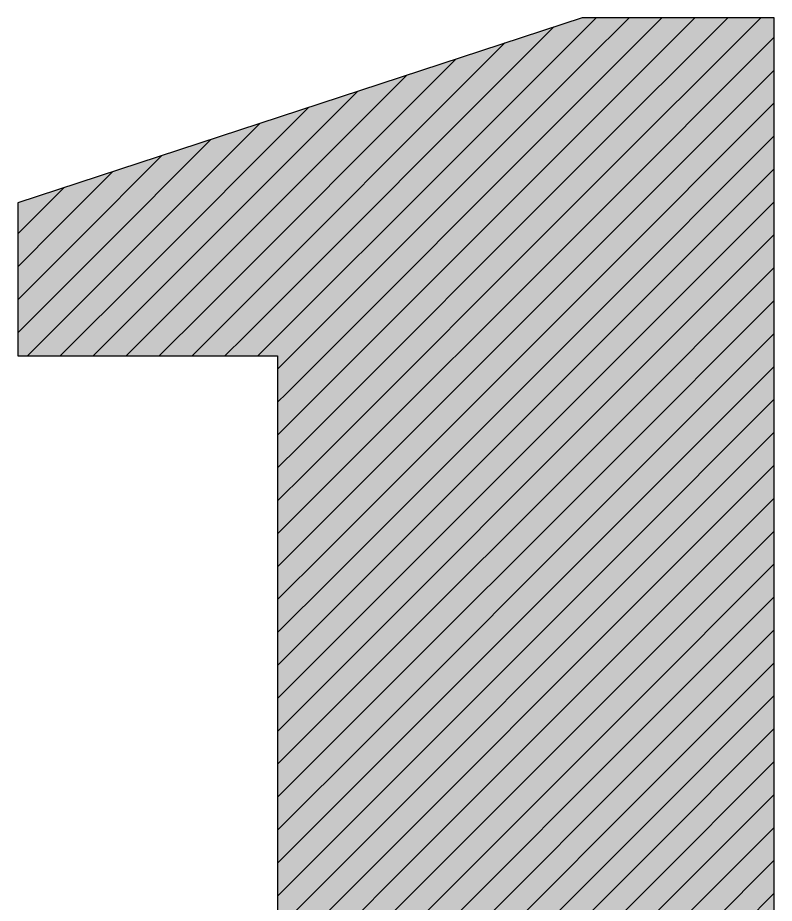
# Model space of a CAD drawing. Extents: x 0 to 13080, y 0 to 6750.
# Drawn here: x 12416.73 to 12428.92, y 1077.69 to 1091.96 of the extents above; entities that cross this region are included whole.
import ezdxf

# ---------------------------------------------------------------- set-up
doc = ezdxf.new("R2010")
doc.units = 0
doc.header["$MEASUREMENT"] = 0
doc.layers.add('MTH-CARIMBO-TXT1', color=1, linetype='CONTINUOUS')

msp = doc.modelspace()

# ---------------------------------------------------------------- linework, layer by layer
at = {"layer": 'MTH-CARIMBO-TXT1', "linetype": 'Continuous'}
for p, q in [((12425.838444, 1091.745496), (12426.048733, 1091.955785)), ((12425.876832, 1091.253554), (12426.579063, 1091.955785)), ((12425.915221, 1090.761612), (12427.109393, 1091.955785)), ((12425.953609, 1090.269671), (12427.639723, 1091.955785)), ((12425.991998, 1089.777729), (12428.170053, 1091.955785)), ((12426.030386, 1089.285788), (12428.700383, 1091.955785)), ((12420.384991, 1086.822373), (12425.370151, 1091.807533)), ((12423.781744, 1089.688796), (12425.838444, 1091.745496)), ((12420.051249, 1087.018961), (12424.58088, 1091.548592)), ((12426.068775, 1088.793846), (12428.918742, 1091.643814)), ((12419.717506, 1087.215549), (12423.79161, 1091.289652)), ((12420.959112, 1086.335833), (12425.876832, 1091.253554)), ((12426.107163, 1088.301904), (12428.918742, 1091.113484)), ((12419.383764, 1087.412136), (12423.002339, 1091.030711)), ((12419.050022, 1087.608724), (12422.213068, 1090.771771)), ((12421.059561, 1085.905953), (12425.915221, 1090.761612)), ((12426.145552, 1087.809963), (12428.918742, 1090.583154)), ((12418.71628, 1087.805312), (12421.423798, 1090.51283)), ((12418.382538, 1088.0019), (12420.634527, 1090.25389)), ((12421.160011, 1085.476072), (12425.953609, 1090.269671)), ((12418.048795, 1088.198488), (12419.845257, 1089.994949)), ((12426.18394, 1087.318021), (12428.918742, 1090.052823)), ((12417.715053, 1088.395076), (12419.055986, 1089.736009)), ((12420.718733, 1086.625785), (12423.781744, 1089.688796)), ((12421.26046, 1085.046192), (12425.991998, 1089.777729)), ((12417.381311, 1088.591664), (12418.266715, 1089.477068)), ((12426.222329, 1086.82608), (12428.918742, 1089.522493)), ((12421.36091, 1084.616311), (12426.030386, 1089.285788)), ((12417.047569, 1088.788252), (12417.477445, 1089.218128)), ((12426.260717, 1086.334138), (12428.918742, 1088.992163)), ((12416.732621, 1088.473303), (12417.047569, 1088.788252)), ((12421.461359, 1084.18643), (12426.068775, 1088.793846)), ((12416.732621, 1087.942973), (12417.381311, 1088.591664)), ((12416.732621, 1087.412643), (12417.715053, 1088.395076)), ((12426.299106, 1085.842197), (12428.918742, 1088.461833)), ((12421.561809, 1083.75655), (12426.107163, 1088.301904)), ((12416.732621, 1086.882313), (12418.048795, 1088.198488)), ((12416.888509, 1086.507871), (12418.382538, 1088.0019)), ((12426.337494, 1085.350255), (12428.918742, 1087.931503)), ((12417.418839, 1086.507871), (12418.71628, 1087.805312)), ((12421.662258, 1083.326669), (12426.145552, 1087.809963)), ((12417.949169, 1086.507871), (12419.050022, 1087.608724)), ((12418.479499, 1086.507871), (12419.383764, 1087.412136)), ((12426.375883, 1084.858313), (12428.918742, 1087.401173)), ((12421.762708, 1082.896789), (12426.18394, 1087.318021)), ((12419.009829, 1086.507871), (12419.717506, 1087.215549)), ((12419.540159, 1086.507871), (12420.051249, 1087.018961)), ((12420.070489, 1086.507871), (12420.384991, 1086.822373)), ((12421.863157, 1082.466908), (12426.222329, 1086.82608)), ((12426.414271, 1084.366372), (12428.918742, 1086.870843)), ((12420.600819, 1086.507871), (12420.718733, 1086.625785)), ((12420.918912, 1086.295634), (12420.959112, 1086.335833)), ((12421.963607, 1082.037027), (12426.260717, 1086.334138)), ((12426.45266, 1083.87443), (12428.918742, 1086.340513)), ((12420.918912, 1085.765304), (12421.059561, 1085.905953)), ((12422.064056, 1081.607147), (12426.299106, 1085.842197)), ((12426.491048, 1083.382489), (12428.918742, 1085.810183)), ((12420.918912, 1085.234974), (12421.160011, 1085.476072)), ((12422.164506, 1081.177266), (12426.337494, 1085.350255)), ((12426.529437, 1082.890547), (12428.918742, 1085.279853)), ((12420.918912, 1084.704643), (12421.26046, 1085.046192)), ((12422.264955, 1080.747386), (12426.375883, 1084.858313)), ((12426.567825, 1082.398605), (12428.918742, 1084.749523)), ((12420.918912, 1084.174313), (12421.36091, 1084.616311)), ((12422.365404, 1080.317505), (12426.414271, 1084.366372)), ((12420.918912, 1083.643983), (12421.461359, 1084.18643)), ((12426.606214, 1081.906664), (12428.918742, 1084.219193)), ((12422.465854, 1079.887625), (12426.45266, 1083.87443)), ((12420.918912, 1083.113653), (12421.561809, 1083.75655)), ((12426.644602, 1081.414722), (12428.918742, 1083.688862)), ((12420.918912, 1082.583323), (12421.662258, 1083.326669)), ((12422.566303, 1079.457744), (12426.491048, 1083.382489)), ((12426.682991, 1080.922781), (12428.918742, 1083.158532)), ((12420.918912, 1082.052993), (12421.762708, 1082.896789)), ((12422.666753, 1079.027863), (12426.529437, 1082.890547)), ((12426.721379, 1080.430839), (12428.918742, 1082.628202)), ((12420.918912, 1081.522663), (12421.863157, 1082.466908)), ((12422.767202, 1078.597983), (12426.567825, 1082.398605)), ((12420.918912, 1080.992333), (12421.963607, 1082.037027)), ((12426.759768, 1079.938898), (12428.918742, 1082.097872)), ((12422.867652, 1078.168102), (12426.606214, 1081.906664)), ((12420.918912, 1080.462003), (12422.064056, 1081.607147)), ((12426.798156, 1079.446956), (12428.918742, 1081.567542)), ((12422.968101, 1077.738222), (12426.644602, 1081.414722)), ((12420.918912, 1079.931673), (12422.164506, 1081.177266)), ((12426.836545, 1078.955014), (12428.918742, 1081.037212)), ((12423.068551, 1077.308341), (12426.682991, 1080.922781)), ((12420.918912, 1079.401343), (12422.264955, 1080.747386)), ((12423.169, 1076.87846), (12426.721379, 1080.430839)), ((12426.874933, 1078.463073), (12428.918742, 1080.506882)), ((12420.918912, 1078.871012), (12422.365404, 1080.317505)), ((12426.913322, 1077.971131), (12428.918742, 1079.976552)), ((12420.918912, 1078.340682), (12422.465854, 1079.887625)), ((12423.26945, 1076.44858), (12426.759768, 1079.938898)), ((12420.918912, 1077.810352), (12422.566303, 1079.457744)), ((12423.369899, 1076.018699), (12426.798156, 1079.446956)), ((12426.95171, 1077.47919), (12428.918742, 1079.446222)), ((12420.918912, 1077.280022), (12422.666753, 1079.027863)), ((12423.470349, 1075.588819), (12426.836545, 1078.955014)), ((12426.990099, 1076.987248), (12428.918742, 1078.915892)), ((12420.918912, 1076.749692), (12422.767202, 1078.597983)), ((12423.570798, 1075.158938), (12426.874933, 1078.463073)), ((12427.028487, 1076.495307), (12428.918742, 1078.385562)), ((12420.918912, 1076.219362), (12422.867652, 1078.168102)), ((12423.671248, 1074.729057), (12426.913322, 1077.971131)), ((12427.066876, 1076.003365), (12428.918742, 1077.855232)), ((12420.918912, 1075.689032), (12422.968101, 1077.738222))]:
    msp.add_line(p, q, dxfattribs=at)
for points in [[(12428.918742, 1091.955785), (12425.822034, 1091.955785), (12416.732621, 1088.973769), (12416.732621, 1086.507871), (12420.918912, 1086.507871), (12420.918912, 1052.272038)], [(12428.918742, 1073.977671), (12428.918742, 1091.955785)]]:
    msp.add_lwpolyline(points, dxfattribs=at)
for points in [[(12425.822034, 1091.955785), (12416.732621, 1088.973769), (12420.918912, 1086.507871)], [(12428.918742, 1052.272038), (12425.822034, 1091.955785), (12420.918912, 1086.507871)], [(12428.918742, 1091.955785), (12425.822034, 1091.955785), (12428.918742, 1052.272038)], [(12428.918742, 1073.977671), (12428.918742, 1091.955785), (12428.918742, 1071.425754)], [(12428.918742, 1071.425754), (12428.918742, 1091.955785), (12428.918742, 1052.272038)], [(12420.918912, 1086.507871), (12416.732621, 1088.973769), (12416.732621, 1086.507871)], [(12420.918912, 1052.272038), (12428.918742, 1052.272038), (12420.918912, 1086.507871)]]:
    msp.add_solid(points, dxfattribs=at)

doc.saveas('drawing.dxf')
